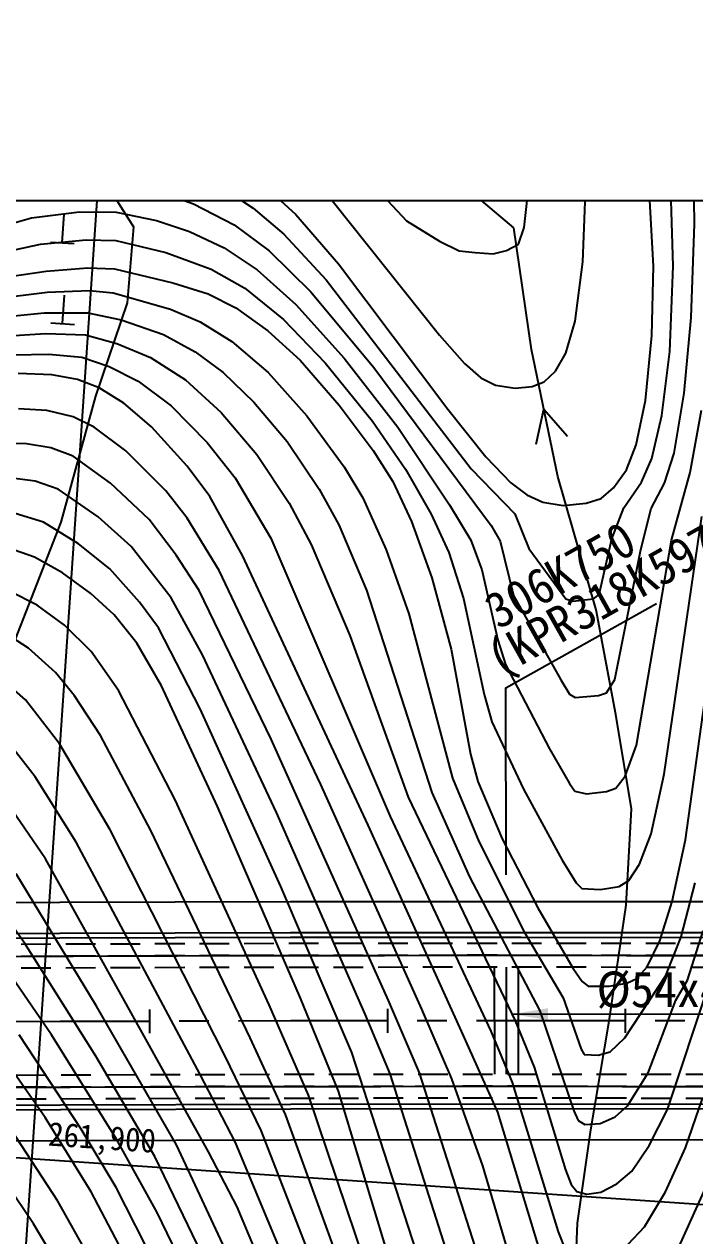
# Model space of a CAD drawing. Header units: millimetres. Extents: x 9574 to 10370, y 1103 to 1809.
# Drawn here: x 9969.7 to 10026.1, y 1464.2 to 1566 of the extents above; entities that cross this region are included whole.
import ezdxf
from ezdxf.enums import TextEntityAlignment as Align
from ezdxf.xclip import XClip

# ---------------------------------------------------------------- set-up
doc = ezdxf.new("R2010")
doc.units = ezdxf.units.MM
doc.header["$LTSCALE"] = 10
doc.header["$MEASUREMENT"] = 0
doc.header["$XCLIPFRAME"] = 2
doc.linetypes.add('CENTER', pattern=[2, 1.25, -0.25, 0.25, -0.25])
doc.linetypes.add('HIDDEN', pattern=[0.375, 0.25, -0.125])
doc.layers.add('TX-PAPR', color=2, linetype='Continuous', plot=False)
doc.layers.add('TZ-BASE', color=253, linetype='Continuous')
doc.layers.add('TZ-CABL', color=4, linetype='Continuous')
doc.styles.add('HANA', font='GulimChe.ttf')
doc.styles.get("Standard").update_dxf_attribs({"font": 'GulimChe.ttf'})
doc.linetypes.add('ZIGZAG', pattern='A,0.0001,-0.2,[131,ltypeshp.shx,S=0.2,R=0,X=-0.2,Y=0],-0.4,[131,ltypeshp.shx,S=0.2,R=180,X=0.2,Y=0],-0.2', length=0.8001)
doc.dimstyles.get("Standard").update_dxf_attribs({"dimtxt": 0.18, "dimasz": 0.18, "dimexe": 0.18, "dimexo": 0.0625, "dimgap": 0.09, "dimtad": 0, "dimtih": 1, "dimtoh": 1, "dimdec": 4, "dimzin": 0, "dimdsep": 46, "dimtxsty": 'Standard', "dimcen": 0.09, "dimadec": 0, "dimazin": 0, "dimtfac": 1, "dimtdec": 4, "dimtofl": 0, "dimtmove": 0, "dimatfit": 3, "dimfxl": 0, "dimtolj": 1, "dimtzin": 0, "dimarcsym": 0})

# ---------------------------------------------------------------- blocks, each defined once
blk = doc.blocks.new('JD-DHGFJ67SF3CG')
at = {"layer": 'TZ-BASE'}
for p, q in [((297.86, -184.28), (323.94, 198.05)), ((356.56, 74.9, 269), (355.86, 95.84, 269)), ((362.3, 69.49, 270), (360.81, 96.17, 270)), ((363.96, 69.48, 271), (363.35, 88.1, 271)), ((365.75, 73.04, 272), (365.45, 88.21, 272)), ((350.57, 72.7, 262.29), (340.11, 81.55, 262.29)), ((335.27, 80.07, 268), (341.54, 73.28, 268)), ((333.11, 77.76, 269), (344.31, 63.69, 269)), ((316.53, 76.03, 303.7), (318.6, 72.8, 303.7)), ((320.79, 75.72, 272), (323.65, 74.72, 272)), ((326.41, 75.81, 271), (328.64, 74.37, 271)), ((329.59, 76.26, 270), (332.25, 73.82, 270)), ((351.44, 72.74, 268), (351.8, 76.01, 268)), ((323.65, 74.72, 272), (327.05, 72.96, 272)), ((328.64, 74.37, 271), (331.22, 72.18, 271)), ((356.36, 69.85, 269), (356.56, 74.9, 269)), ((305.76, 72.36, 273), (310.02, 73.54, 273)), ((310.02, 73.54, 273), (314.07, 74.06, 273)), ((312.61, 71.45, 278.51), (312.77, 73.84, 278.51)), ((314.07, 74.06, 273), (317.15, 74.02, 273)), ((317.15, 74.02, 273), (320.54, 73.31, 273)), ((320.54, 73.31, 273), (323.3, 72.39, 273)), ((332.25, 73.82, 270), (335.82, 69.68, 270)), ((341.54, 73.28, 268), (344.3, 71.58, 268)), ((318.6, 72.8, 303.7), (318.07, 66.42, 303.7)), ((323.3, 72.39, 273), (326.23, 71.03, 273)), ((327.05, 72.96, 272), (330, 70.77, 272)), ((352.04, 62.5, 262.29), (350.57, 72.7, 262.29)), ((350.94, 71.33, 268), (351.44, 72.74, 268)), ((365.47, 65.17, 272), (365.75, 73.04, 272)), ((306.17, 70.35, 274), (310.77, 71.32, 274)), ((310.77, 71.32, 274), (314.63, 71.71, 274)), ((311.61, 71.51, 278.51), (313.6, 71.38, 278.51)), ((314.63, 71.71, 274), (317.12, 71.63, 274)), ((317.12, 71.63, 274), (321.32, 70.64, 274)), ((331.22, 72.18, 271), (334.78, 68.35, 271)), ((344.3, 71.58, 268), (345.96, 70.78, 268)), ((349.94, 70.79, 268), (350.94, 71.33, 268)), ((321.32, 70.64, 274), (325.13, 69.24, 274)), ((326.23, 71.03, 273), (329, 69.18, 273)), ((330, 70.77, 272), (333.5, 67.33, 272)), ((345.96, 70.78, 268), (347.32, 70.62, 268)), ((347.32, 70.62, 268), (348.82, 70.52, 268)), ((348.82, 70.52, 268), (349.94, 70.79, 268)), ((311.25, 69.07, 275), (314.77, 69.35, 275)), ((314.77, 69.35, 275), (317, 69.25, 275)), ((317, 69.25, 275), (321.9, 68.1, 275)), ((325.13, 69.24, 274), (327.96, 67.65, 274)), ((329, 69.18, 273), (332.25, 66.27, 273)), ((335.82, 69.68, 270), (345.02, 57.47, 270)), ((355.71, 64.88, 269), (356.36, 69.85, 269)), ((362.17, 63.67, 270), (362.3, 69.49, 270)), ((363.66, 62.32, 271), (363.96, 69.48, 271)), ((306.35, 68.34, 275), (311.25, 69.07, 275)), ((334.78, 68.35, 271), (346.97, 52.48, 271)), ((306.93, 66.77, 276), (311.34, 67.31, 276)), ((311.34, 67.31, 276), (314.89, 67.45, 276)), ((314.89, 67.45, 276), (316.89, 67.24, 276)), ((316.89, 67.24, 276), (321.72, 65.87, 276)), ((321.9, 68.1, 275), (324.87, 67.17, 275)), ((324.87, 67.17, 275), (327.19, 65.99, 275)), ((327.96, 67.65, 274), (331.21, 65.02, 274)), ((333.5, 67.33, 272), (338.79, 60.97, 272)), ((312.64, 64.67, 280.42), (312.8, 67.06, 280.42)), ((318.07, 66.42, 303.7), (315.4, 58.56, 303.7)), ((332.25, 66.27, 273), (336.31, 61.75, 273)), ((307.13, 65.17, 277), (311.08, 65.56, 277)), ((311.08, 65.56, 277), (314.77, 65.58, 277)), ((314.77, 65.58, 277), (317.56, 64.99, 277)), ((321.72, 65.87, 276), (324.21, 64.82, 276)), ((327.19, 65.99, 275), (329.9, 64.05, 275)), ((364.89, 58.83, 272), (365.47, 65.17, 272)), ((311.64, 64.74, 280.42), (313.63, 64.6, 280.42)), ((317.56, 64.99, 277), (321.12, 63.75, 277)), ((324.21, 64.82, 276), (326.86, 63.17, 276)), ((331.21, 65.02, 274), (334.7, 61.37, 274)), ((354.94, 62.17, 269), (355.71, 64.88, 269)), ((307.66, 63.61, 278), (311.22, 63.83, 278)), ((311.22, 63.83, 278), (314.57, 63.71, 278)), ((314.57, 63.71, 278), (317.2, 62.98, 278)), ((321.12, 63.75, 277), (323.79, 62.3, 277)), ((326.86, 63.17, 276), (329.91, 60.55, 276)), ((329.9, 64.05, 275), (332.59, 61.59, 275)), ((344.31, 63.69, 269), (346.41, 61.3, 269)), ((361.64, 58.22, 270), (362.17, 63.67, 270)), ((308.54, 62.05, 279), (311.47, 62.1, 279)), ((311.47, 62.1, 279), (314.25, 61.84, 279)), ((317.2, 62.98, 278), (320.02, 61.81, 278)), ((323.79, 62.3, 277), (326.14, 60.56, 277)), ((354.25, 51.82, 262.29), (352.04, 62.5, 262.29)), ((354.07, 60.67, 269), (354.94, 62.17, 269)), ((362.99, 56.95, 271), (363.66, 62.32, 271)), ((314.25, 61.84, 279), (316.56, 61.06, 279)), ((316.56, 61.06, 279), (318.99, 59.83, 279)), ((320.02, 61.81, 278), (322.97, 59.93, 278)), ((332.59, 61.59, 275), (335.89, 57.82, 275)), ((334.7, 61.37, 274), (338.67, 56.47, 274)), ((336.31, 61.75, 273), (340.82, 55.97, 273)), ((346.41, 61.3, 269), (347.79, 60.1, 269)), ((311.73, 60.37, 280), (308.91, 60.48, 280)), ((313.89, 59.98, 280), (311.73, 60.37, 280)), ((326.14, 60.56, 277), (328.72, 58.07, 277)), ((329.91, 60.55, 276), (333.16, 56.92, 276)), ((338.79, 60.97, 272), (348.66, 47.72, 272)), ((347.79, 60.1, 269), (349.03, 59.48, 269)), ((353.1, 59.77, 269), (354.07, 60.67, 269)), ((315.71, 59.28, 280), (313.89, 59.98, 280)), ((317.79, 57.98, 280), (315.71, 59.28, 280)), ((318.99, 59.83, 279), (321.77, 57.76, 279)), ((322.97, 59.93, 278), (325.97, 57.19, 278)), ((349.03, 59.48, 269), (350.67, 59.24, 269)), ((350.67, 59.24, 269), (352.11, 59.39, 269)), ((352.11, 59.39, 269), (353.1, 59.77, 269)), ((315.4, 58.56, 303.7), (312.48, 48, 303.7)), ((328.72, 58.07, 277), (331.5, 54.75, 277)), ((360.85, 54.48, 270), (361.64, 58.22, 270)), ((364.03, 53.78, 272), (364.89, 58.83, 272)), ((311.3, 57.36, 281), (308.92, 57.52, 281)), ((313.52, 56.83, 281), (311.3, 57.36, 281)), ((320.1, 56, 280), (317.79, 57.98, 280)), ((321.77, 57.76, 279), (324.78, 54.69, 279)), ((325.97, 57.19, 278), (328.97, 53.68, 278)), ((335.89, 57.82, 275), (338.74, 54.02, 275)), ((345.02, 57.47, 270), (348.22, 53.49, 270)), ((352.45, 54.54, 262.29), (353.08, 57.47, 262.29)), ((353.08, 57.47, 262.29), (355.06, 55.22, 262.29)), ((365.39, 52.15, 273), (366.33, 57.4, 273)), ((315.3, 55.98, 281), (313.52, 56.83, 281)), ((317.95, 53.97, 281), (315.3, 55.98, 281)), ((323.11, 52.69, 280), (320.1, 56, 280)), ((333.16, 56.92, 276), (336.3, 52.63, 276)), ((338.67, 56.47, 274), (341.46, 52.43, 274)), ((340.82, 55.97, 273), (345.15, 49.45, 273)), ((362.16, 53.35, 271), (362.99, 56.95, 271)), ((309.61, 54.56, 282), (306.32, 54.61, 282)), ((311.64, 54.22, 282), (309.61, 54.56, 282)), ((313.52, 53.53, 282), (311.64, 54.22, 282)), ((321.31, 50.61, 281), (317.95, 53.97, 281)), ((324.78, 54.69, 279), (327.14, 51.71, 279)), ((331.5, 54.75, 277), (334.2, 50.76, 277)), ((338.74, 54.02, 275), (340.38, 51.41, 275)), ((360.03, 52.39, 270), (360.85, 54.48, 270)), ((316.66, 51.27, 282), (313.52, 53.53, 282)), ((328.97, 53.68, 278), (331.67, 49.58, 278)), ((348.22, 53.49, 270), (350.31, 51.29, 270)), ((361.29, 51.36, 271), (362.16, 53.35, 271)), ((363.21, 51.26, 272), (364.03, 53.78, 272)), ((325.02, 50.14, 280), (323.11, 52.69, 280)), ((336.3, 52.63, 276), (337.87, 50.04, 276)), ((341.46, 52.43, 274), (343.6, 48.65, 274)), ((346.97, 52.48, 271), (350.65, 48.68, 271)), ((358.95, 50.86, 270), (360.03, 52.39, 270)), ((363.8, 46.49, 273), (365.39, 52.15, 273)), ((310.33, 51.44, 283), (308.4, 51.69, 283)), ((312.27, 50.77, 283), (310.33, 51.44, 283)), ((319.9, 48.21, 282), (316.66, 51.27, 282)), ((327.14, 51.71, 279), (330.15, 46.64, 279)), ((340.38, 51.41, 275), (341.96, 48.06, 275)), ((350.31, 51.29, 270), (351.64, 50.28, 270)), ((357.47, 40.63, 262.29), (354.25, 51.82, 262.29)), ((359.8, 49.2, 271), (361.29, 51.36, 271)), ((362.09, 49.15, 272), (363.21, 51.26, 272)), ((315.63, 48.44, 283), (312.27, 50.77, 283)), ((323.11, 48.32, 281), (321.31, 50.61, 281)), ((327.75, 45.19, 280), (325.02, 50.14, 280)), ((334.2, 50.76, 277), (335.86, 47.76, 277)), ((337.87, 50.04, 276), (339.83, 45.68, 276)), ((351.64, 50.28, 270), (353, 49.66, 270)), ((356.64, 49.58, 270), (357.89, 49.98, 270)), ((357.89, 49.98, 270), (358.95, 50.86, 270)), ((331.67, 49.58, 278), (333.53, 46.12, 278)), ((345.15, 49.45, 273), (346.94, 46.47, 273)), ((353, 49.66, 270), (354.7, 49.4, 270)), ((354.7, 49.4, 270), (356.64, 49.58, 270)), ((358.81, 46.6, 271), (359.8, 49.2, 271)), ((361.24, 45.7, 272), (362.09, 49.15, 272)), ((312.48, 48, 303.7), (306.46, 32.59, 303.7)), ((311.02, 48, 284), (308.65, 48.72, 284)), ((313.98, 46.16, 284), (311.02, 48, 284)), ((318.41, 45.96, 283), (315.63, 48.44, 283)), ((322.17, 45.22, 282), (319.9, 48.21, 282)), ((325.8, 43.93, 281), (323.11, 48.32, 281)), ((341.96, 48.06, 275), (343.67, 43.32, 275)), ((343.6, 48.65, 274), (345.09, 45.44, 274)), ((350.65, 48.68, 271), (351.82, 45.79, 271)), ((363.19, 26.82, 274), (366.36, 48.46, 274)), ((335.86, 47.76, 277), (338.19, 42.29, 277)), ((348.66, 47.72, 272), (349.4, 46.39, 272)), ((310.29, 45.04, 285), (308.03, 45.83, 285)), ((316.61, 44.06, 284), (313.98, 46.16, 284)), ((321.75, 41.65, 283), (318.41, 45.96, 283)), ((330.15, 46.64, 279), (340.18, 23.28, 279)), ((333.53, 46.12, 278), (336.78, 38.47, 278)), ((346.94, 46.47, 273), (347.87, 44, 273)), ((349.4, 46.39, 272), (350.54, 41.84, 272)), ((351.82, 45.79, 271), (354.92, 41.55, 271)), ((357.72, 41.91, 271), (358.81, 46.6, 271)), ((360.87, 29.27, 273), (363.8, 46.49, 273)), ((312.63, 43.75, 285), (310.29, 45.04, 285)), ((324.12, 42.24, 282), (322.17, 45.22, 282)), ((338.33, 22.56, 280), (327.75, 45.19, 280)), ((339.83, 45.68, 276), (341.75, 40.3, 276)), ((345.09, 45.44, 274), (346.32, 41.58, 274)), ((359.04, 34.77, 272), (361.24, 45.7, 272)), ((315.01, 42.01, 285), (312.63, 43.75, 285)), ((319.1, 41.26, 284), (316.61, 44.06, 284)), ((334.34, 25.95, 281), (325.8, 43.93, 281)), ((347.87, 44, 273), (349.22, 38.07, 273)), ((343.67, 43.32, 275), (345.3, 37.34, 275)), ((310.49, 41.02, 286), (308.17, 42.2, 286)), ((316.96, 40.2, 285), (315.01, 42.01, 285)), ((330.18, 29.78, 282), (324.12, 42.24, 282)), ((338.19, 42.29, 277), (343.68, 25.29, 277)), ((350.54, 41.84, 272), (354.51, 34.76, 272)), ((357.25, 41.54, 271), (357.72, 41.91, 271)), ((312.81, 39.33, 286), (310.49, 41.02, 286)), ((320.7, 39.11, 284), (319.1, 41.26, 284)), ((324.4, 36.85, 283), (321.75, 41.65, 283)), ((346.32, 41.58, 274), (348.06, 33.53, 274)), ((354.92, 41.55, 271), (355.53, 41.35, 271)), ((355.53, 41.35, 271), (357.25, 41.54, 271)), ((318.87, 37.82, 285), (316.96, 40.2, 285)), ((341.75, 40.3, 276), (345.4, 26.5, 276)), ((359.13, 31.83, 262.29), (357.47, 40.63, 262.29)), ((315.03, 37.14, 286), (312.81, 39.33, 286)), ((324.19, 32.33, 284), (320.7, 39.11, 284)), ((309.77, 37.42, 287), (307.87, 38.63, 287)), ((320.94, 34.26, 285), (318.87, 37.82, 285)), ((336.78, 38.47, 278), (341.69, 24.9, 278)), ((349.22, 38.07, 273), (349.85, 36.05, 273)), ((312.04, 35.36, 287), (309.77, 37.42, 287)), ((317.33, 33.87, 286), (315.03, 37.14, 286)), ((330.62, 23.61, 283), (324.4, 36.85, 283)), ((345.3, 37.34, 275), (346.93, 28.51, 275)), ((364.98, 21.31, 275), (367.13, 36.65, 275)), ((349.85, 36.05, 273), (353.56, 28.97, 273)), ((309.51, 33.07, 288), (307.18, 35.11, 288)), ((313.64, 33.41, 287), (312.04, 35.36, 287)), ((354.51, 34.76, 272), (355.24, 33.55, 272)), ((358.35, 33.67, 272), (359.04, 34.77, 272)), ((322.1, 24.68, 286), (317.33, 33.87, 286)), ((325.67, 24.12, 285), (320.94, 34.26, 285)), ((357.69, 33.44, 272), (358.35, 33.67, 272)), ((312.37, 29.37, 288), (309.51, 33.07, 288)), ((315.81, 30.08, 287), (313.64, 33.41, 287)), ((348.06, 33.53, 274), (348.72, 31.23, 274)), ((355.24, 33.55, 272), (355.72, 33.28, 272)), ((355.72, 33.28, 272), (357.69, 33.44, 272)), ((330.98, 17.39, 284), (324.19, 32.33, 284)), ((360.46, 23.93, 262.29), (359.13, 31.83, 262.29)), ((348.72, 31.23, 274), (351.36, 25.58, 274)), ((310.32, 26.6, 289), (307.37, 30.38, 289)), ((320.05, 22.1, 287), (315.81, 30.08, 287)), ((340.03, 7.83, 282), (330.18, 29.78, 282)), ((316.63, 22.17, 288), (312.37, 29.37, 288)), ((346.93, 28.51, 275), (347.53, 26.21, 275)), ((353.56, 28.97, 273), (355.24, 26.05, 273)), ((359.91, 26.67, 273), (360.87, 29.27, 273)), ((313.78, 21.11, 289), (310.32, 26.6, 289)), ((345.4, 26.5, 276), (347.61, 21.17, 276)), ((359.12, 25.65, 273), (359.91, 26.67, 273)), ((362.09, 21.83, 274), (363.19, 26.82, 274)), ((342.84, 7.09, 281), (334.34, 25.95, 281)), ((347.53, 26.21, 275), (349.58, 21.41, 275)), ((351.36, 25.58, 274), (354.62, 19.61, 274)), ((355.24, 26.05, 273), (355.7, 25.41, 273)), ((358.36, 25.38, 273), (359.12, 25.65, 273)), ((330, 7.46, 286), (322.1, 24.68, 286)), ((341.69, 24.9, 278), (350.66, 6.13, 278)), ((343.68, 25.29, 277), (346.83, 18.2, 277)), ((355.7, 25.41, 273), (356.67, 25.19, 273)), ((356.67, 25.19, 273), (358.36, 25.38, 273)), ((311.21, 19.71, 290), (308.39, 23.81, 290)), ((332.63, 8.02, 285), (325.67, 24.12, 285)), ((338.06, 6.68, 283), (330.62, 23.61, 283)), ((359.99, 15.84, 262.29), (360.46, 23.93, 262.29)), ((346.17, 5.26, 280), (338.33, 22.56, 280)), ((340.18, 23.28, 279), (348.62, 5.24, 279)), ((326.31, 3.14, 288), (316.63, 22.17, 288)), ((328.41, 4.7, 287), (320.05, 22.1, 287)), ((349.58, 21.41, 275), (352.59, 15.61, 275)), ((361.12, 19.27, 274), (362.09, 21.83, 274)), ((324.21, 1.62, 289), (313.78, 21.11, 289)), ((347.61, 21.17, 276), (351.43, 13.58, 276)), ((363.88, 16.13, 275), (364.98, 21.31, 275)), ((324.9, -4.88, 290), (311.21, 19.71, 290)), ((354.62, 19.61, 274), (355.79, 17.71, 274)), ((315.5, 7.36, 291), (308.75, 18.45, 291)), ((360.23, 17.89, 274), (361.12, 19.27, 274)), ((309.47, 12.61, 292), (305.93, 17.61, 292)), ((336.96, 3.47, 284), (330.98, 17.39, 284)), ((346.83, 18.2, 277), (352.74, 6.97, 277)), ((355.79, 17.71, 274), (356.28, 17.24, 274)), ((357.84, 17.15, 274), (359.42, 17.41, 274)), ((359.42, 17.41, 274), (360.23, 17.89, 274)), ((364.61, 13.17, 276), (365.79, 17.72, 276)), ((356.28, 17.24, 274), (357.84, 17.15, 274)), ((352.59, 15.61, 275), (355.55, 10.51, 275)), ((358.58, 6.08, 262.29), (359.99, 15.84, 262.29)), ((362.82, 12.84, 275), (363.88, 16.13, 275)), ((351.43, 13.58, 276), (354.71, 8.05, 276)), ((365.15, 9.52, 277), (366.47, 13.68, 277)), ((315.44, 3.15, 292), (309.47, 12.61, 292)), ((361.77, 10.65, 275), (362.82, 12.84, 275)), ((363.33, 9.92, 276), (364.61, 13.17, 276)), ((311.71, 4.94, 293), (306.73, 12.17, 293)), ((79.75, 10.25), (698.74, -31.97)), ((355.55, 10.51, 275), (356.3, 9.41, 275)), ((360.9, 9.66, 275), (361.77, 10.65, 275)), ((356.3, 9.41, 275), (356.8, 9.03, 275)), ((358.56, 9.02, 275), (360.06, 9.28, 275)), ((359.9, 4.69, 276), (363.33, 9.92, 276)), ((360.06, 9.28, 275), (360.9, 9.66, 275)), ((364.17, 7.86, 277), (365.15, 9.52, 277)), ((356.8, 9.03, 275), (358.56, 9.02, 275)), ((363.47, -1.33, 278), (366.94, 9.11, 278)), ((322.21, -4.29, 291), (315.5, 7.36, 291)), ((333.3, -0.13, 286), (330, 7.46, 286)), ((335.82, 0.22, 285), (332.63, 8.02, 285)), ((342.63, 1.75, 282), (340.03, 7.83, 282)), ((354.71, 8.05, 276), (356.21, 3.73, 276)), ((361.84, 1.74, 277), (364.17, 7.86, 277)), ((319.93, 7.08), (319.93, 5.08)), ((340.17, 1.68, 283), (338.06, 6.68, 283)), ((339.93, 7.12), (339.93, 5.12)), ((345.35, 1.26, 281), (342.84, 7.09, 281)), ((350.66, 6.13, 278), (352.28, 2.23, 278)), ((352.74, 6.97, 277), (355.59, -1.43, 277)), ((359.93, 7.12), (359.93, 5.12)), ((349.23, -1.55, 280), (346.17, 5.26, 280)), ((348.62, 5.24, 279), (350.43, 0.93, 279)), ((357.03, -3.03, 262.29), (358.58, 6.08, 262.29)), ((311.16, -2.01, 295), (306.5, 4.67, 295)), ((314.2, -2.97, 294), (308.99, 4.94, 294)), ((317.17, -3.83, 293), (311.71, 4.94, 293)), ((331.36, -1.75, 287), (328.41, 4.7, 287)), ((358.66, 3.52, 276), (359.9, 4.69, 276)), ((320.4, -5.27, 292), (315.44, 3.15, 292)), ((329.33, -3.09, 288), (326.31, 3.14, 288)), ((344.63, -20.19, 284), (336.96, 3.47, 284)), ((356.21, 3.73, 276), (356.46, 3.3, 276)), ((356.46, 3.3, 276), (357.65, 3.25, 276)), ((357.65, 3.25, 276), (358.66, 3.52, 276)), ((352.28, 2.23, 278), (354.89, -6.38, 278)), ((327.16, -4.09, 289), (324.21, 1.62, 289)), ((346.83, -19.2, 283), (340.17, 1.68, 283)), ((349.08, -18.37, 282), (342.63, 1.75, 282)), ((347.96, -6.06, 281), (345.35, 1.26, 281)), ((360.1, -1.01, 277), (361.84, 1.74, 277)), ((341.11, -17.19, 285), (335.82, 0.22, 285)), ((350.43, 0.93, 279), (354.28, -11.6, 279)), ((340.54, -21.49, 286), (333.3, -0.13, 286)), ((359.07, -1.94, 277), (360.1, -1.01, 277)), ((364.99, -4.55, 279), (366.43, -0.39, 279)), ((315.03, -8.23, 295), (311.16, -2.01, 295)), ((339.01, -22.77, 287), (331.36, -1.75, 287)), ((352.8, -13.35, 280), (349.23, -1.55, 280)), ((355.59, -1.43, 277), (355.96, -2.25, 277)), ((357.82, -2.5, 277), (359.07, -1.94, 277)), ((361.93, -4.36, 278), (363.47, -1.33, 278)), ((312.24, -9.02, 296), (308.3, -2.98, 296)), ((317.14, -7.88, 294), (314.2, -2.97, 294)), ((355.9, -10.87, 262.29), (357.03, -3.03, 262.29)), ((355.96, -2.25, 277), (356.52, -2.59, 277)), ((356.52, -2.59, 277), (357.82, -2.5, 277)), ((320.58, -9.98, 293), (317.17, -3.83, 293)), ((337.23, -23.35, 288), (329.33, -3.09, 288)), ((310.19, -10.93, 297), (306.15, -4.95, 297)), ((333.68, -28.76, 291), (322.21, -4.29, 291)), ((327.3, -9.51, 290), (324.9, -4.88, 290)), ((335.85, -24.9, 289), (327.16, -4.09, 289)), ((360.48, -6.5, 278), (361.93, -4.36, 278)), ((363.3, -8.24, 279), (364.99, -4.55, 279)), ((367.97, -5.02, 280), (363.67, -14.46, 280)), ((331.21, -27.61, 292), (320.4, -5.27, 292)), ((350.99, -16.37, 281), (347.96, -6.06, 281)), ((354.89, -6.38, 278), (355.37, -7.62, 278)), ((359.22, -7.58, 278), (360.48, -6.5, 278)), ((327.38, -27.85, 294), (317.14, -7.88, 294)), ((355.37, -7.62, 278), (355.86, -8.21, 278)), ((357.86, -8.26, 278), (359.22, -7.58, 278)), ((323.87, -29.64, 296), (312.24, -9.02, 296)), ((325.52, -28.16, 295), (315.03, -8.23, 295)), ((355.86, -8.21, 278), (356.7, -8.44, 278)), ((356.7, -8.44, 278), (357.86, -8.26, 278)), ((361.55, -11.17, 279), (363.3, -8.24, 279)), ((328.97, -27.07, 293), (320.58, -9.98, 293)), ((333.96, -25.25, 290), (327.3, -9.51, 290)), ((321.96, -30.67, 297), (310.19, -10.93, 297)), ((355.5, -21.4, 262.29), (355.9, -10.87, 262.29)), ((360.18, -12.62, 279), (361.55, -11.17, 279)), ((354.28, -11.6, 279), (354.92, -13.21, 279))]:
    blk.add_line(p, q, dxfattribs=at)
at = {"layer": 'TZ-BASE', "linetype": 'CENTER', "flags": 128}
blk.add_lwpolyline([(699.86, 0, 0.015501), (79.96, 2.48), (0, 0)], format="xyb", dxfattribs=at)
at = {"layer": 'TZ-BASE'}
for radius in [10010, 10010, 10007.4, 10007, 9993, 9992.6, 9990, 9990]:
    blk.add_arc((349.93, -9993.88), radius, 87.994643, 91.546982, dxfattribs=at)
at = {"layer": 'TZ-BASE', "style": 'HANA'}
blk.add_text('261,900', height=2, rotation=356.0983, dxfattribs=at).set_placement((311.38, -4.35))

msp = doc.modelspace()

# ---------------------------------------------------------------- linework, layer by layer
at = {"layer": 'TX-PAPR', "flags": 128}
msp.add_lwpolyline([(10357.55, 1401.15), (9662.94, 1401.15), (9657.69, 1551.15), (10362.8, 1551.15), (10357.55, 1401.15)], dxfattribs=at)
at = {"layer": 'TZ-BASE', "flags": 128}
msp.add_lwpolyline([(10010.23, 1494.52), (10010.22, 1510.22), (10022.87, 1517.32)], dxfattribs=at)
at = {"layer": 'TZ-CABL', "linetype": 'HIDDEN'}
for points in [[(9660.11, 1482.64, -0.009293), (10031.97, 1488.75, -0.008207), (10360.4, 1482.64, -0.008207)], [(9660.14, 1481.64, -0.009293), (10031.97, 1487.75, -0.008207), (10360.37, 1481.64, -0.008207)], [(9660.18, 1480.64, -0.009293), (10031.97, 1486.75, -0.008207), (10360.33, 1480.64, -0.008207)], [(9660.47, 1471.68, -0.009274), (10031.59, 1477.75, -0.008207), (10360.02, 1471.65)], [(9660.51, 1470.68, -0.009274), (10031.59, 1476.75, -0.008207), (10359.98, 1470.65)], [(9660.54, 1469.68, -0.009274), (10031.59, 1475.75, -0.008207), (10359.95, 1469.65)]]:
    msp.add_lwpolyline(points, format="xyb", dxfattribs=at)
at = {"layer": 'TZ-CABL', "linetype": 'ZIGZAG', "ltscale": 0.5}
for points in [[(9660.14, 1481.64, -0.009293), (10031.97, 1487.75, -0.008207), (10360.37, 1481.64, -0.008207)], [(9660.51, 1470.68, -0.009274), (10031.59, 1476.75, -0.008207), (10359.98, 1470.65)]]:
    msp.add_lwpolyline(points, format="xyb", dxfattribs=at)
at = {"layer": 'TZ-CABL'}
for points in [[(10009.24, 1486.77), (10009.25, 1477.78)], [(10011.24, 1486.77), (10011.25, 1477.78)]]:
    msp.add_lwpolyline(points, dxfattribs=at)
at = {"layer": 'TZ-CABL', "linetype": 'ZIGZAG', "ltscale": 0.5}
msp.add_lwpolyline([(10010.24, 1486.77), (10010.25, 1477.78)], dxfattribs=at)

# ---------------------------------------------------------------- block references
at = {"layer": 'TZ-BASE'}
ref = msp.add_blockref('JD-DHGFJ67SF3CG', (9660.32, 1476.15), dxfattribs=at)
XClip(ref).set_block_clipping_path([(697.2310137717, -75.0000549746), (2.6260664882, -75.000000207), (-2.6260664881, 75.0000002071), (702.4831704018, 74.9999446113)])

# ---------------------------------------------------------------- texts
for s, p in [('306K750', (10009.58, 1515.09)), ('(KPR318K597)', (10009.71, 1511.08))]:
    msp.add_text(s, height=3, rotation=29.296, dxfattribs=at).set_placement(p)
msp.add_text('Ø54x4x1', height=3, rotation=0.1091, dxfattribs=at).set_placement((10025.09, 1484.92), align=Align.MIDDLE)

# ---------------------------------------------------------------- leaders
msp.add_leader([(10010.75, 1482.83), (10035.4, 1482.85)], dimstyle='Standard', override={"dimtxt": 3, "dimasz": 3, "dimexe": 2, "dimexo": 3, "dimgap": 1, "dimtad": 0, "dimtih": 0, "dimcen": 1, "dimaunit": 1, "dimadec": 8, "dimtix": 1, "dimtofl": 1, "dimtmove": 2, "dimtvp": 2}, dxfattribs=at)

doc.saveas('drawing.dxf')
